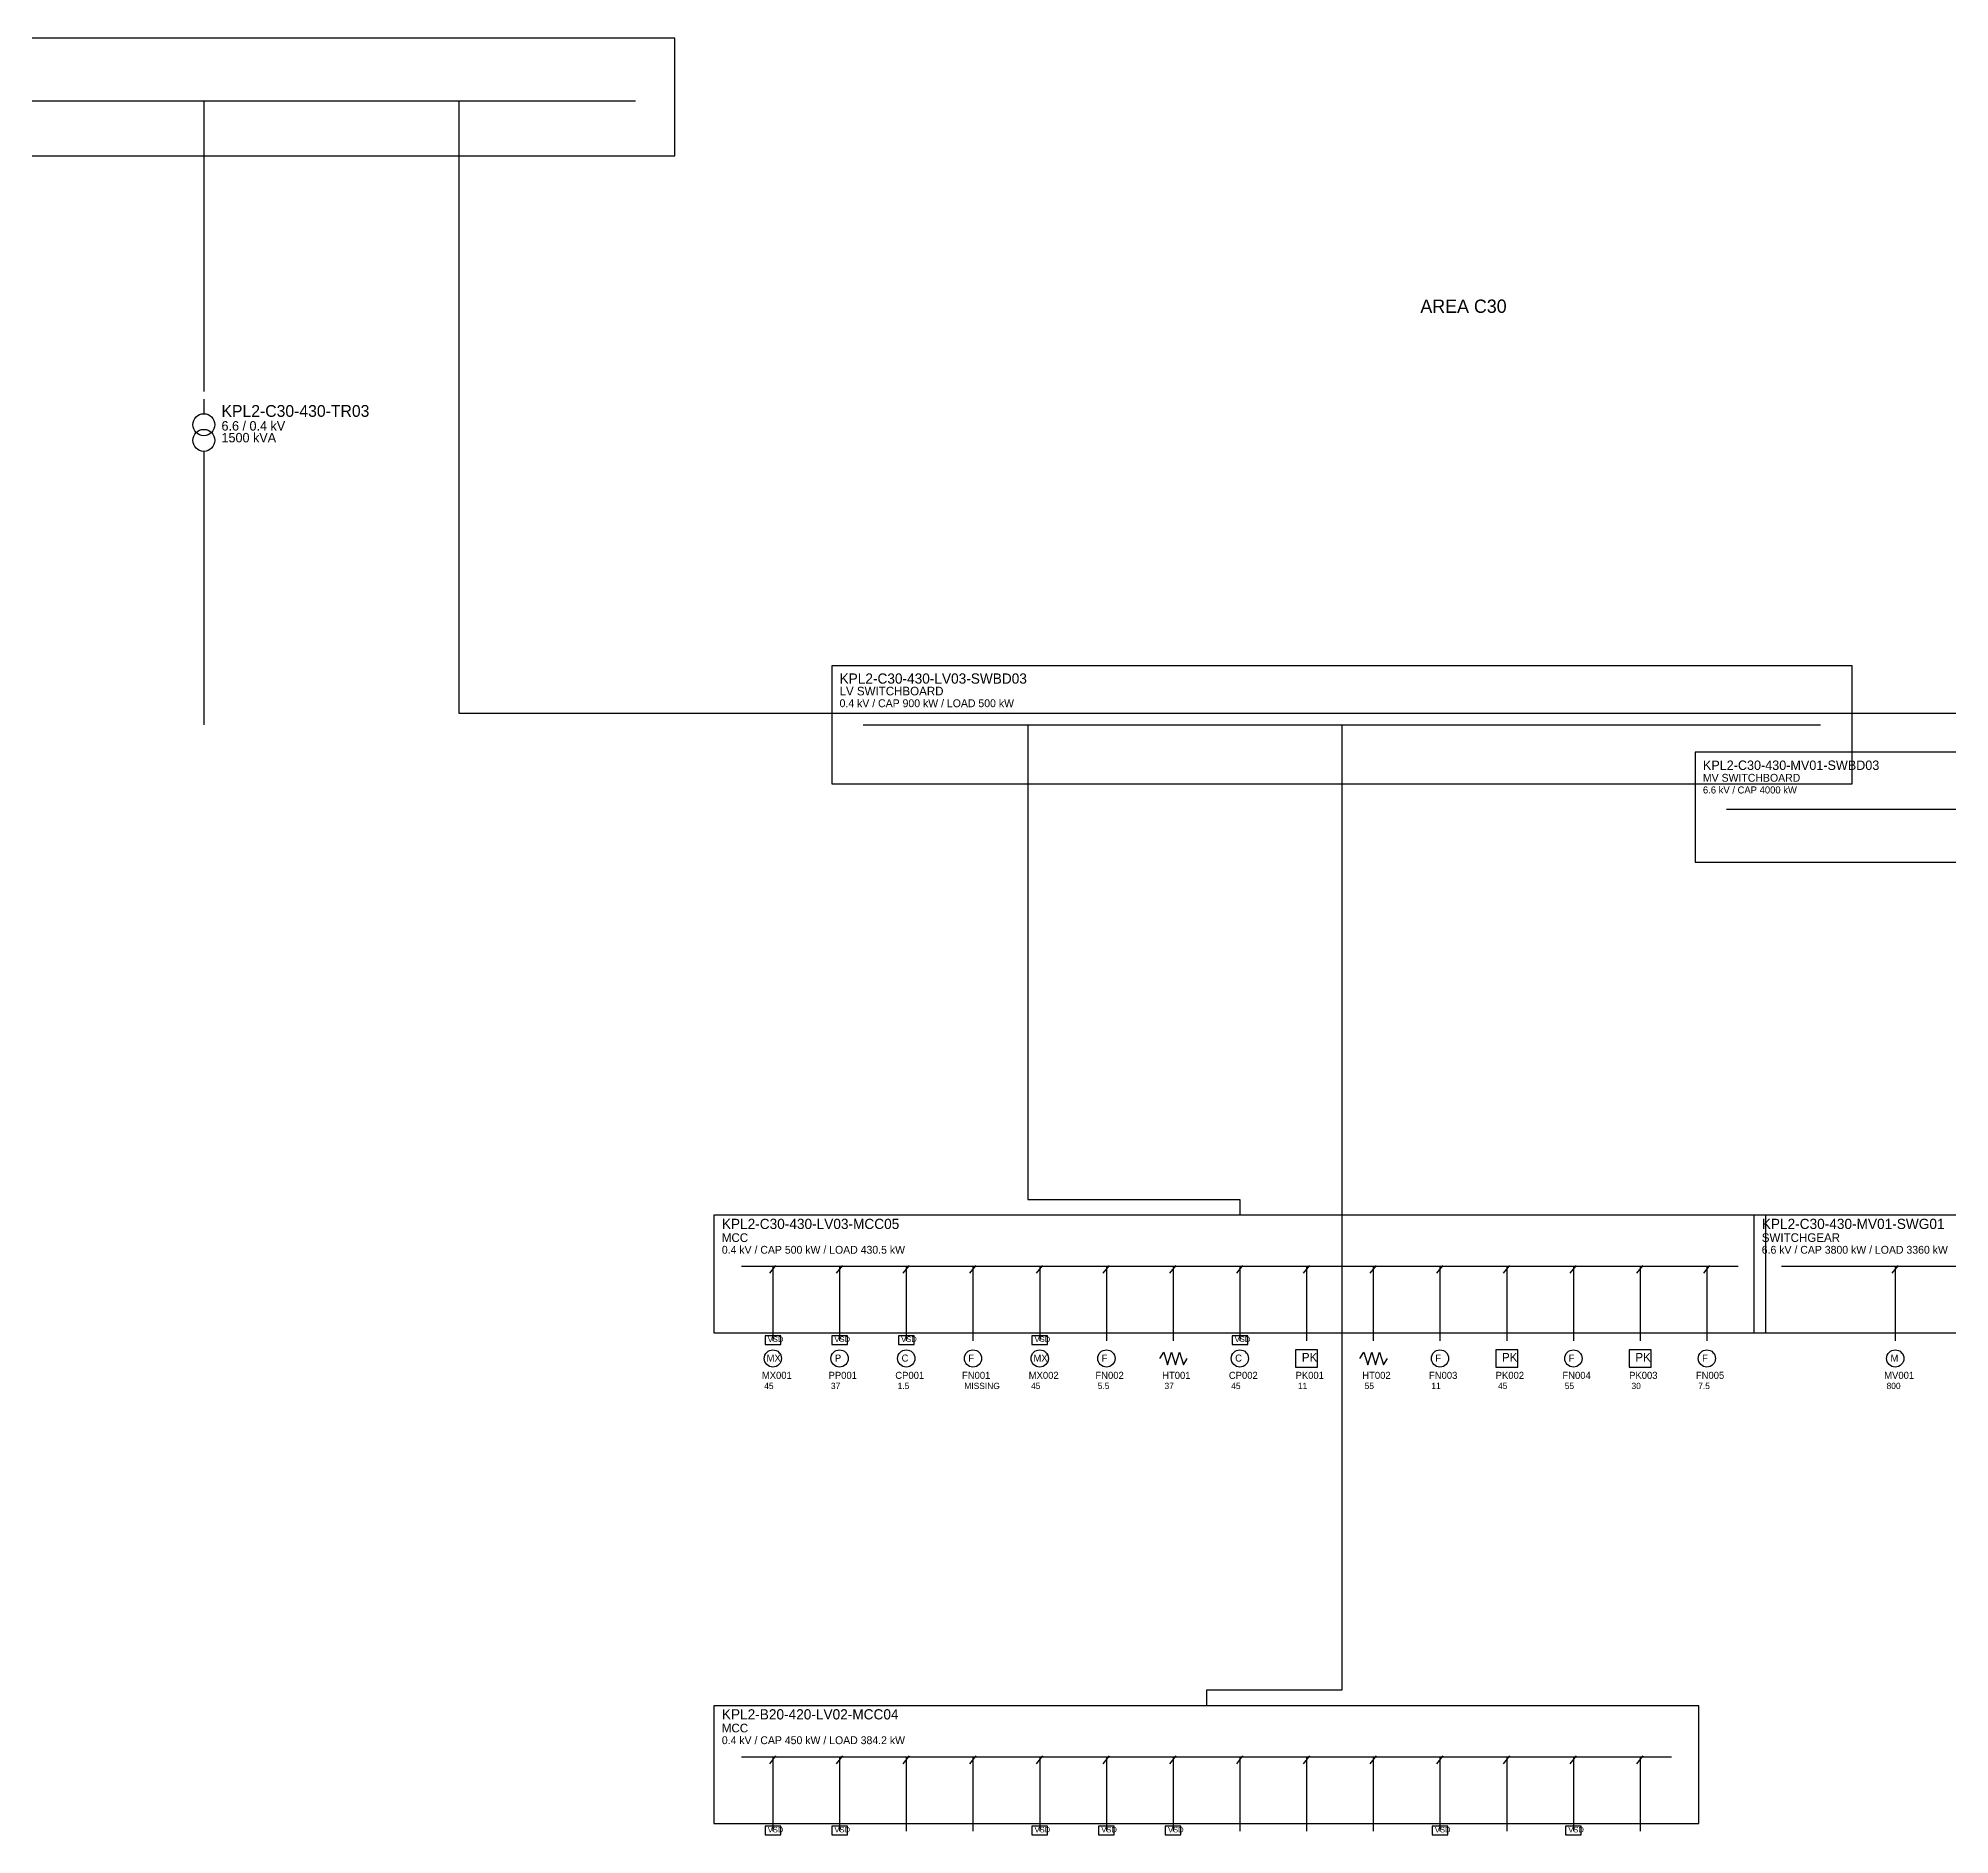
# Model space of a CAD drawing. Extents: x 100 to 17900, y 100 to 10914.
# Drawn here: x 10378 to 15249, y 3921 to 8500 of the extents above; entities that cross this region are included whole.
import ezdxf

# ---------------------------------------------------------------- set-up
doc = ezdxf.new("R2010")
doc.units = 0

msp = doc.modelspace()

# ---------------------------------------------------------------- linework, layer by layer
at = {"color": 3}
for p, q in [((12000, 8500), (6000, 8500)), ((12000, 8200), (12000, 8500)), ((6000, 8200), (12000, 8200)), ((15000, 6900), (12400, 6900)), ((12400, 6900), (12400, 6600)), ((15000, 6600), (15000, 6900)), ((16900, 6680), (14600, 6680)), ((14600, 6680), (14600, 6400)), ((12400, 6600), (15000, 6600)), ((14600, 6400), (16900, 6400)), ((14780, 5500), (12100, 5500)), ((12100, 5500), (12100, 5200)), ((16150, 5500), (14750, 5500)), ((14750, 5500), (14750, 5200)), ((14780, 5200), (14780, 5500)), ((12100, 5200), (14780, 5200)), ((14750, 5200), (16150, 5200)), ((14610, 4250), (12100, 4250)), ((12100, 4250), (12100, 3950)), ((14610, 3950), (14610, 4250)), ((12100, 3950), (14610, 3950))]:
    msp.add_line(p, q, dxfattribs=at)
at = {"color": 5}
for p, q in [((6100, 8340), (11900, 8340)), ((12480, 6750), (14920, 6750)), ((14680, 6535), (16820, 6535)), ((12170, 5370), (14710, 5370)), ((14820, 5370), (16080, 5370)), ((12170, 4120), (14540, 4120))]:
    msp.add_line(p, q, dxfattribs=at)
at = {"color": 7}
for p, q in [((10800, 8340), (10800, 7600)), ((11450, 8340), (11450, 6780)), ((10800, 7580), (10800, 7543)), ((10800, 7447), (10800, 7380)), ((10800, 7380), (10800, 7100)), ((10800, 7100), (10800, 6750)), ((11450, 6780), (15750, 6780)), ((12900, 6750), (12900, 5540)), ((12900, 5540), (13440, 5540)), ((13440, 5540), (13440, 5500))]:
    msp.add_line(p, q, dxfattribs=at)
at = {"color": 1}
for p, q in [((13700, 6750), (13700, 4290)), ((13700, 4290), (13355, 4290)), ((13355, 4290), (13355, 4250))]:
    msp.add_line(p, q, dxfattribs=at)
at = {"color": 2}
for p, q in [((12242, 5352), (12258, 5372)), ((12250, 5370), (12250, 5180)), ((12412, 5352), (12428, 5372)), ((12420, 5370), (12420, 5180)), ((12582, 5352), (12598, 5372)), ((12590, 5370), (12590, 5180)), ((12752, 5352), (12768, 5372)), ((12760, 5370), (12760, 5180)), ((12922, 5352), (12938, 5372)), ((12930, 5370), (12930, 5180)), ((13092, 5352), (13108, 5372)), ((13100, 5370), (13100, 5180)), ((13262, 5352), (13278, 5372)), ((13270, 5370), (13270, 5180)), ((13432, 5352), (13448, 5372)), ((13440, 5370), (13440, 5180)), ((13602, 5352), (13618, 5372)), ((13610, 5370), (13610, 5180)), ((13772, 5352), (13788, 5372)), ((13780, 5370), (13780, 5180)), ((13942, 5352), (13958, 5372)), ((13950, 5370), (13950, 5180)), ((14112, 5352), (14128, 5372)), ((14120, 5370), (14120, 5180)), ((14282, 5352), (14298, 5372)), ((14290, 5370), (14290, 5180)), ((14452, 5352), (14468, 5372)), ((14460, 5370), (14460, 5180)), ((14622, 5352), (14638, 5372)), ((14630, 5370), (14630, 5180)), ((15102, 5352), (15118, 5372)), ((15110, 5370), (15110, 5180)), ((12270, 5193), (12230, 5193)), ((12230, 5193), (12230, 5171)), ((12230, 5171), (12270, 5171)), ((12270, 5171), (12270, 5193)), ((12440, 5193), (12400, 5193)), ((12400, 5193), (12400, 5171)), ((12400, 5171), (12440, 5171)), ((12440, 5171), (12440, 5193)), ((12610, 5193), (12570, 5193)), ((12570, 5193), (12570, 5171)), ((12570, 5171), (12610, 5171)), ((12610, 5171), (12610, 5193)), ((12950, 5193), (12910, 5193)), ((12910, 5193), (12910, 5171)), ((12910, 5171), (12950, 5171)), ((12950, 5171), (12950, 5193)), ((13460, 5193), (13420, 5193)), ((13420, 5193), (13420, 5171)), ((13420, 5171), (13460, 5171)), ((13460, 5171), (13460, 5193)), ((13236, 5135), (13246, 5151)), ((13246, 5151), (13256, 5119)), ((13256, 5119), (13266, 5151)), ((13266, 5151), (13276, 5119)), ((13276, 5119), (13286, 5151)), ((13286, 5151), (13296, 5119)), ((13296, 5119), (13306, 5135)), ((13638, 5157), (13582, 5157)), ((13582, 5157), (13582, 5113)), ((13638, 5113), (13638, 5157)), ((13746, 5135), (13756, 5151)), ((13756, 5151), (13766, 5119)), ((13766, 5119), (13776, 5151)), ((13776, 5151), (13786, 5119)), ((13786, 5119), (13796, 5151)), ((13796, 5151), (13806, 5119)), ((13806, 5119), (13816, 5135)), ((14148, 5157), (14092, 5157)), ((14092, 5157), (14092, 5113)), ((14148, 5113), (14148, 5157)), ((14488, 5157), (14432, 5157)), ((14432, 5157), (14432, 5113)), ((14488, 5113), (14488, 5157)), ((13582, 5113), (13638, 5113)), ((14092, 5113), (14148, 5113)), ((14432, 5113), (14488, 5113)), ((12242, 4102), (12258, 4122)), ((12250, 4120), (12250, 3930)), ((12412, 4102), (12428, 4122)), ((12420, 4120), (12420, 3930)), ((12582, 4102), (12598, 4122)), ((12590, 4120), (12590, 3930)), ((12752, 4102), (12768, 4122)), ((12760, 4120), (12760, 3930)), ((12922, 4102), (12938, 4122)), ((12930, 4120), (12930, 3930)), ((13092, 4102), (13108, 4122)), ((13100, 4120), (13100, 3930)), ((13262, 4102), (13278, 4122)), ((13270, 4120), (13270, 3930)), ((13432, 4102), (13448, 4122)), ((13440, 4120), (13440, 3930)), ((13602, 4102), (13618, 4122)), ((13610, 4120), (13610, 3930)), ((13772, 4102), (13788, 4122)), ((13780, 4120), (13780, 3930)), ((13942, 4102), (13958, 4122)), ((13950, 4120), (13950, 3930)), ((14112, 4102), (14128, 4122)), ((14120, 4120), (14120, 3930)), ((14282, 4102), (14298, 4122)), ((14290, 4120), (14290, 3930)), ((14452, 4102), (14468, 4122)), ((14460, 4120), (14460, 3930)), ((12270, 3943), (12230, 3943)), ((12230, 3943), (12230, 3921)), ((12230, 3921), (12270, 3921)), ((12270, 3921), (12270, 3943)), ((12440, 3943), (12400, 3943)), ((12400, 3943), (12400, 3921)), ((12400, 3921), (12440, 3921)), ((12440, 3921), (12440, 3943)), ((12950, 3943), (12910, 3943)), ((12910, 3943), (12910, 3921)), ((12910, 3921), (12950, 3921)), ((12950, 3921), (12950, 3943)), ((13120, 3943), (13080, 3943)), ((13080, 3943), (13080, 3921)), ((13080, 3921), (13120, 3921)), ((13120, 3921), (13120, 3943)), ((13290, 3943), (13250, 3943)), ((13250, 3943), (13250, 3921)), ((13250, 3921), (13290, 3921)), ((13290, 3921), (13290, 3943)), ((13970, 3943), (13930, 3943)), ((13930, 3943), (13930, 3921)), ((13930, 3921), (13970, 3921)), ((13970, 3921), (13970, 3943)), ((14310, 3943), (14270, 3943)), ((14270, 3943), (14270, 3921)), ((14270, 3921), (14310, 3921)), ((14310, 3921), (14310, 3943))]:
    msp.add_line(p, q, dxfattribs=at)
at = {"color": 4}
for centre in [(10800, 7515), (10800, 7475)]:
    msp.add_circle(centre, 28, dxfattribs=at)
at = {"color": 2}
for centre in [(12250, 5135), (12420, 5135), (12590, 5135), (12760, 5135), (12930, 5135), (13100, 5135), (13440, 5135), (13950, 5135), (14290, 5135), (14630, 5135), (15110, 5135)]:
    msp.add_circle(centre, 22, dxfattribs=at)

# ---------------------------------------------------------------- texts
at = {"color": 7}
for s, height, p in [('AREA C30', 34, (13900, 7800)), ('KPL2-C30-430-TR03', 30, (10845, 7535)), ('6.6 / 0.4 kV', 24, (10845, 7500)), ('1500 kVA', 24, (10845, 7470))]:
    msp.add_text(s, height=height, dxfattribs=at).set_placement(p)
at = {"color": 3}
for s, height, p in [('KPL2-C30-430-LV03-SWBD03', 26, (12420, 6855)), ('LV SWITCHBOARD', 22, (12420, 6825)), ('0.4 kV / CAP 900 kW / LOAD 500 kW', 20, (12420, 6795)), ('MV SWITCHBOARD', 20, (14620, 6605)), ('KPL2-C30-430-MV01-SWBD03', 24, (14620, 6635)), ('6.6 kV / CAP 4000 kW', 18, (14620, 6575)), ('KPL2-C30-430-LV03-MCC05', 26, (12120, 5465)), ('KPL2-C30-430-MV01-SWG01', 26, (14770, 5465)), ('0.4 kV / CAP 500 kW / LOAD 430.5 kW', 20, (12120, 5402)), ('MCC', 22, (12120, 5432)), ('SWITCHGEAR', 22, (14770, 5432)), ('6.6 kV / CAP 3800 kW / LOAD 3360 kW', 20, (14770, 5402)), ('KPL2-B20-420-LV02-MCC04', 26, (12120, 4215)), ('MCC', 22, (12120, 4182)), ('0.4 kV / CAP 450 kW / LOAD 384.2 kW', 20, (12120, 4152))]:
    msp.add_text(s, height=height, dxfattribs=at).set_placement(p)
at = {"color": 2}
for s, height, p in [('VSD', 14, (12237, 5177)), ('VSD', 14, (12407, 5177)), ('VSD', 14, (12577, 5177)), ('VSD', 14, (12917, 5177)), ('VSD', 14, (13427, 5177)), ('MX', 18, (12234, 5127)), ('P', 18, (12408, 5127)), ('C', 18, (12578, 5127)), ('F', 18, (12748, 5127)), ('MX', 18, (12914, 5127)), ('F', 18, (13088, 5127)), ('C', 18, (13428, 5127)), ('PK', 22, (13598, 5127)), ('F', 18, (13938, 5127)), ('PK', 22, (14108, 5127)), ('F', 18, (14278, 5127)), ('PK', 22, (14448, 5127)), ('F', 18, (14618, 5127)), ('M', 18, (15098, 5127)), ('MX001', 18, (12222, 5083)), ('45', 16, (12228, 5057)), ('PP001', 18, (12392, 5083)), ('37', 16, (12398, 5057)), ('CP001', 18, (12562, 5083)), ('1.5', 16, (12568, 5057)), ('FN001', 18, (12732, 5083)), ('MISSING', 16, (12738, 5057)), ('MX002', 18, (12902, 5083)), ('45', 16, (12908, 5057)), ('FN002', 18, (13072, 5083)), ('5.5', 16, (13078, 5057)), ('HT001', 18, (13242, 5083)), ('37', 16, (13248, 5057)), ('CP002', 18, (13412, 5083)), ('45', 16, (13418, 5057)), ('PK001', 18, (13582, 5083)), ('11', 16, (13588, 5057)), ('HT002', 18, (13752, 5083)), ('55', 16, (13758, 5057)), ('FN003', 18, (13922, 5083)), ('11', 16, (13928, 5057)), ('PK002', 18, (14092, 5083)), ('45', 16, (14098, 5057)), ('FN004', 18, (14262, 5083)), ('55', 16, (14268, 5057)), ('PK003', 18, (14432, 5083)), ('30', 16, (14438, 5057)), ('FN005', 18, (14602, 5083)), ('7.5', 16, (14608, 5057)), ('MV001', 18, (15082, 5083)), ('800', 16, (15088, 5057)), ('VSD', 14, (12237, 3927)), ('VSD', 14, (12407, 3927)), ('VSD', 14, (12917, 3927)), ('VSD', 14, (13087, 3927)), ('VSD', 14, (13257, 3927)), ('VSD', 14, (13937, 3927)), ('VSD', 14, (14277, 3927))]:
    msp.add_text(s, height=height, dxfattribs=at).set_placement(p)

doc.saveas('drawing.dxf')
